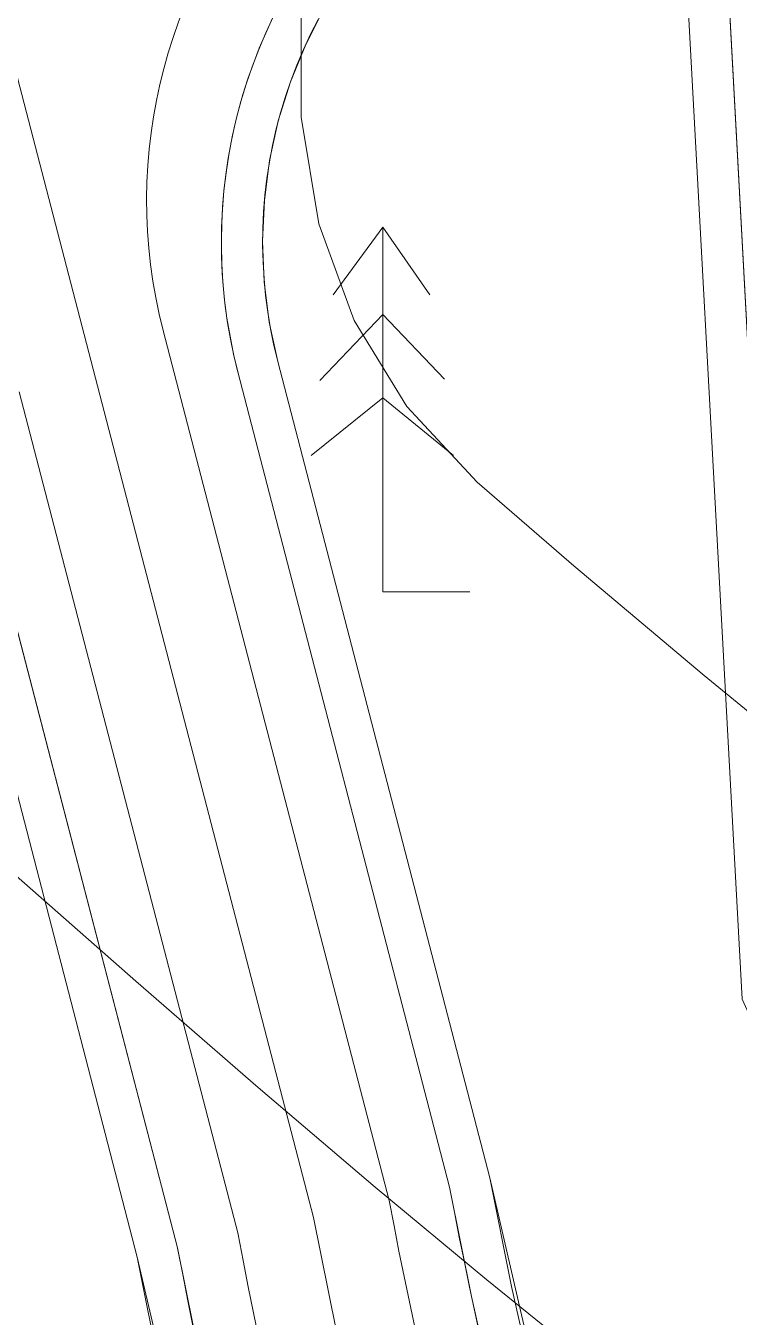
# Model space of a CAD drawing. Header units: metres. Extents: x 533049 to 537618, y 1849954 to 1852676.
# Drawn here: x 534419.7 to 534454.3, y 1851436.3 to 1851498.8 of the extents above; entities that cross this region are included whole.
import ezdxf

# ---------------------------------------------------------------- set-up
doc = ezdxf.new("R2010")
doc.units = ezdxf.units.M
doc.header["$LTSCALE"] = 2
for name, color, linetype, lineweight in [('13', 7, 'Continuous', 13), ('14', 7, 'Continuous', 13), ('20', 7, 'Continuous', 13), ('31', 7, 'Continuous', 13), ('47', 7, 'Continuous', 13), ('54', 7, 'Continuous', 13), ('55', 7, 'Continuous', 13), ('57', 7, 'Continuous', 13), ('60', 7, 'Continuous', 13)]:
    doc.layers.add(name, color=color, linetype=linetype, lineweight=lineweight)

msp = doc.modelspace()

# ---------------------------------------------------------------- linework, layer by layer
at = {"layer": '13'}
msp.add_lwpolyline([(534418.66, 1851498.81), (534433.65, 1851441.11), (534434.74, 1851435.66)], dxfattribs=at)
at = {"layer": '14'}
for points in [[(534476.04, 1851404.12), (534454.41, 1851451.69), (534450.81, 1851517.88), (534437.69, 1851504.39), (534436.38, 1851502.93), (534435.2, 1851501.35), (534434.16, 1851499.69), (534433.27, 1851497.94), (534432.53, 1851496.12), (534431.94, 1851494.24), (534431.52, 1851492.32), (534431.27, 1851490.37), (534431.18, 1851488.41), (534431.26, 1851486.44), (534431.5, 1851484.49), (534431.92, 1851482.57), (534442.19, 1851443.02), (534446.57, 1851424.1)], [(534476.04, 1851404.12), (534454.41, 1851451.69), (534450.81, 1851517.88)], [(534433.87, 1851499.15), (534433.5, 1851498.43), (534433.16, 1851497.69), (534432.84, 1851496.94), (534432.55, 1851496.18), (534432.29, 1851495.41), (534432.05, 1851494.63), (534431.84, 1851493.85), (534431.66, 1851493.05), (534431.51, 1851492.25), (534431.39, 1851491.45), (534431.29, 1851490.64), (534431.23, 1851489.83), (534431.19, 1851489.02), (534431.18, 1851488.21), (534431.2, 1851487.39), (534431.25, 1851486.58), (534431.32, 1851485.77), (534431.43, 1851484.96), (534431.56, 1851484.16), (534431.73, 1851483.36), (534431.92, 1851482.57), (534442.19, 1851443.02), (534443.24, 1851437.76), (534444.41, 1851432.54)]]:
    msp.add_lwpolyline(points, dxfattribs=at)
at = {"layer": '20'}
msp.add_lwpolyline([(534857.55, 1851418), (534816.22, 1851368.3), (534743.68, 1851338.45), (534659.77, 1851307.18), (534584.39, 1851319.97), (534523.23, 1851358.35), (534477.72, 1851405.26), (534456.39, 1851452.17), (534449.28, 1851582.95), (534450.89, 1851641.08), (534444.71, 1851664.01), (534443.83, 1851690.46), (534441.18, 1851714.27), (534430.6, 1851731.91), (534431.48, 1851763.66), (534420.89, 1851786.59), (534400.6, 1851829.81)], dxfattribs=at)
at = {"layer": '31'}
for points in [[(534425.1, 1851439.19), (534416.18, 1851473.57)], [(534429.86, 1851418.87), (534425.1, 1851439.19), (534416.18, 1851473.57)], [(534426.24, 1851433.55), (534425.1, 1851439.19)]]:
    msp.add_lwpolyline(points, dxfattribs=at)
at = {"layer": '47'}
msp.add_lwpolyline([(534486.97, 1851435.82), (534487.19, 1851451.18), (534484.63, 1851466.73), (534477.75, 1851480.15), (534472.34, 1851493.86), (534465.4, 1851535.74), (534452.56, 1851522.54), (534456.39, 1851452.17), (534477.72, 1851405.26)], dxfattribs=at)
at = {"layer": '54'}
for p, q in [((534426.36, 1851484.08), (534437.31, 1851441.93)), ((534419.38, 1851481.11), (534429.99, 1851440.29))]:
    msp.add_line(p, q, dxfattribs=at)
for centre, radius, start, end in [((534450.559, 1851490.365), 25, 135.78836, 194.56005), ((534668.929, 1851485.498), 235.681, 190.65476, 229.2302), ((534668.929, 1851485.498), 243.181, 190.71548, 229.27671)]:
    msp.add_arc(centre, radius, start, end, dxfattribs=at)
at = {"layer": '55'}
for p, q in [((534429.98, 1851482.07), (534440.24, 1851442.58)), ((534418.11, 1851474.07), (534427.06, 1851439.63))]:
    msp.add_line(p, q, dxfattribs=at)
for centre, radius, start, end in [((534454.181, 1851488.352), 25, 135.78836, 194.56005), ((534668.929, 1851485.498), 232.681, 190.62966, 229.21113), ((534668.929, 1851485.498), 246.181, 190.73898, 229.29486)]:
    msp.add_arc(centre, radius, start, end, dxfattribs=at)
at = {"layer": '57'}
for p, q in [((534437.01, 1851489.09), (534437.01, 1851471.42)), ((534433.95, 1851481.65), (534437.01, 1851484.85)), ((534439.99, 1851481.72), (534437.01, 1851484.85)), ((534433.53, 1851478.03), (534437.01, 1851480.81)), ((534440.42, 1851478.03), (534437.01, 1851480.81)), ((534437.01, 1851471.42), (534441.22, 1851471.42))]:
    msp.add_line(p, q, dxfattribs=at)
for points in [[(534857.55, 1851418), (534816.22, 1851368.3), (534743.68, 1851338.45), (534659.77, 1851307.18), (534584.39, 1851319.97), (534523.23, 1851358.35), (534477.72, 1851405.26), (534456.39, 1851452.17), (534449.28, 1851582.95), (534450.89, 1851641.08), (534444.71, 1851664.01), (534443.83, 1851690.46), (534441.18, 1851714.27), (534430.6, 1851731.91), (534431.48, 1851763.66), (534420.89, 1851786.59), (534400.6, 1851829.81)], [(534430.75, 1851519.75), (534431.92, 1851517.39), (534432.73, 1851514.25), (534433.19, 1851510.31), (534433.29, 1851505.58), (534433.05, 1851500.07), (534433.05, 1851494.41), (534433.9, 1851489.24), (534435.61, 1851484.57), (534438.17, 1851480.4), (534441.58, 1851476.73), (534446.25, 1851472.67), (534452.58, 1851467.37), (534460.58, 1851460.81), (534470.24, 1851453.01), (534481.56, 1851443.95), (534492.68, 1851434.96)], [(534434.59, 1851485.8), (534437.01, 1851489.09), (534439.28, 1851485.8)], [(534434.59, 1851485.8), (534437.01, 1851489.09), (534439.28, 1851485.8)], [(534441.22, 1851471.42), (534437.01, 1851471.42), (534437.01, 1851489.09)], [(534433.95, 1851481.65), (534437.01, 1851484.85), (534439.99, 1851481.72)], [(534433.53, 1851478.03), (534437.01, 1851480.81), (534440.42, 1851478.03)], [(534447.21, 1851433.91), (534442.05, 1851438.08), (534436.63, 1851442.58), (534430.96, 1851447.4), (534425.03, 1851452.55), (534418.84, 1851458.02)]]:
    msp.add_lwpolyline(points, dxfattribs=at)
at = {"layer": '60'}
for points in [[(534477.72, 1851405.26), (534456.39, 1851452.17), (534452.56, 1851522.54)], [(534431.7, 1851499.3), (534431.33, 1851498.5), (534430.99, 1851497.69), (534430.67, 1851496.86), (534430.38, 1851496.02), (534430.13, 1851495.18), (534429.9, 1851494.32), (534429.71, 1851493.46), (534429.54, 1851492.59), (534429.41, 1851491.72), (534429.3, 1851490.84), (534429.23, 1851489.96), (534429.19, 1851489.08), (534429.18, 1851488.19), (534429.2, 1851487.31), (534429.25, 1851486.43), (534429.34, 1851485.55), (534429.45, 1851484.67), (534429.6, 1851483.8), (534429.77, 1851482.93), (534429.98, 1851482.07), (534440.24, 1851442.58), (534441.3, 1851437.28), (534442.48, 1851432.01)], [(534427.06, 1851439.63), (534418.11, 1851474.07)], [(534428.19, 1851434.03), (534427.06, 1851439.63)]]:
    msp.add_lwpolyline(points, dxfattribs=at)

doc.saveas('drawing.dxf')
